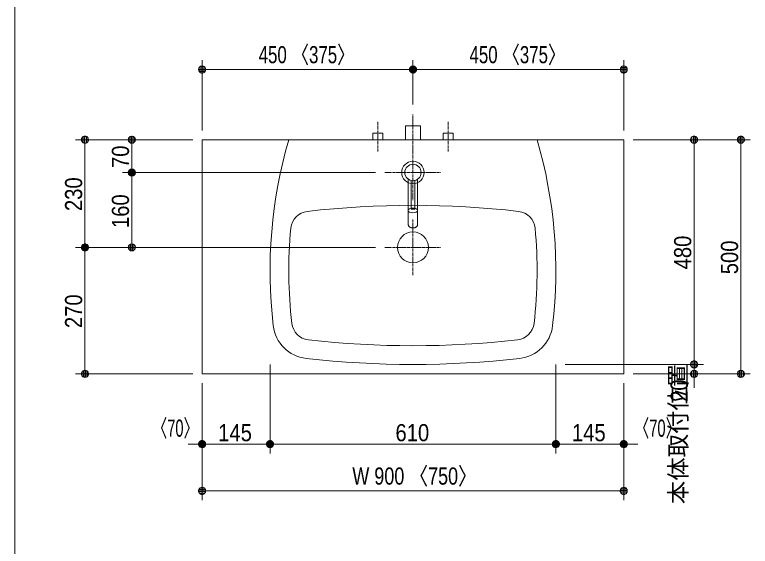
# Model space of a CAD drawing. Units: millimetres, scale not verified. Extents: x -6062 to 6062, y -3045 to 3045.
# Drawn here: x -3018 to -1448, y -738 to 397 of the extents above; entities that cross this region are included whole.
import ezdxf
from ezdxf.enums import TextEntityAlignment as Align

# ---------------------------------------------------------------- set-up
doc = ezdxf.new("R2010")
doc.units = ezdxf.units.MM
doc.header["$LTSCALE"] = 20
doc.linetypes.add('CHAIN1', pattern=[8, 5, -1, 1, -1])
for name, color, linetype, lineweight in [('0-0_1図面枠', 7, 'Continuous', 9), ('0-1_2寸法-1', 7, 'Continuous', 9), ('0-2_0', 7, 'Continuous', 9), ('0-4_2寸法-2', 7, 'Continuous', 9), ('0-6_5ボウル・キャビネット', 7, 'Continuous', 9), ('0-7_4給排水', 7, 'Continuous', 9)]:
    doc.layers.add(name, color=color, linetype=linetype, lineweight=lineweight)
doc.styles.add('ＭＳ Ｐゴシック', font='')
doc.styles.get('ＭＳ Ｐゴシック').set_extended_font_data('MS PGothic')

# ---------------------------------------------------------------- blocks, each defined once
blk = doc.blocks.new('_Dot')
at = {"layer": '0-2_0'}
for p, q in [((-10, 0), (-20, 0)), ((9.78, 2), (-9.78, 2)), ((7.99, 6), (-7.99, 6)), ((9.16, -3.98), (-9.16, -3.98)), ((6, -7.98), (-6, -7.98))]:
    blk.add_line(p, q, dxfattribs=at)
for points in [[(10, 0), (9.92, 1.25), (9.69, 2.49), (9.3, 3.68), (8.76, 4.82), (8.09, 5.88), (7.29, 6.85), (6.37, 7.71), (5.36, 8.44), (4.26, 9.05), (3.09, 9.51), (1.87, 9.82), (0.63, 9.98), (-0.63, 9.98), (-1.87, 9.82), (-3.09, 9.51), (-4.26, 9.05), (-5.36, 8.44), (-6.37, 7.71), (-7.29, 6.85), (-8.09, 5.88), (-8.76, 4.82), (-9.3, 3.68), (-9.69, 2.49), (-9.92, 1.25), (-10, 0), (0, 0)], [(-10, 0), (-9.92, -1.25), (-9.69, -2.49), (-9.3, -3.68), (-8.76, -4.82), (-8.09, -5.88), (-7.29, -6.85), (-6.37, -7.71), (-5.36, -8.44), (-4.26, -9.05), (-3.09, -9.51), (-1.87, -9.82), (-0.63, -9.98), (0.63, -9.98), (1.87, -9.82), (3.09, -9.51), (4.26, -9.05), (5.36, -8.44), (6.37, -7.71), (7.29, -6.85), (8.09, -5.88), (8.76, -4.82), (9.3, -3.68), (9.69, -2.49), (9.92, -1.25), (10, 0), (0, 0)]]:
    blk.add_lwpolyline(points, close=True, dxfattribs=at)
blk = doc.blocks.new('グループ-7')
at = {"layer": '0-7_4給排水', "linetype": 'CHAIN1'}
blk.add_line((-7600, 2100), (-7600, 3700), dxfattribs=at)
at = {"layer": '0-7_4給排水'}
blk.add_lwpolyline([(-7920, 2600), (-7920, 3200), (-7280, 3200), (-7280, 2600)], dxfattribs=at)
blk = doc.blocks.new('グループ-13')
at = {"layer": '0-6_5ボウル・キャビネット'}
blk.add_line((-2300, 2600), (-12900, 2600), dxfattribs=at)
at = {"layer": '0-6_5ボウル・キャビネット', "linetype": 'CHAIN1'}
for p, q in [((-7600, -800), (-7600, -3200)), ((-8800, -2000), (-6400, -2000))]:
    blk.add_line(p, q, dxfattribs=at)
at = {"layer": '0-6_5ボウル・キャビネット'}
blk.add_circle((-7600, -2000), 660, dxfattribs=at)
for centre, radius, start, end in [((6300, -3000), 20000, 163.7398, 186.71047), ((-21500, -3000), 20000, 353.28953, 16.2602), ((-7600, -39400), 39200, 83.39479, 96.60521), ((-12017.1, -1254.9), 800, 96.60521, 174.55771), ((-3182.9, -1254.9), 800, 5.44229, 83.39479), ((6300, -3000), 19200, 174.55771, 186.71047), ((-21500, -3000), 19200, 353.28953, 5.44229), ((-11973.9, -5150.1), 1600, 186.71047, 263.45954), ((-11973.9, -5150.1), 800, 186.71047, 263.45954), ((-3226.1, -5150.1), 800, 276.54046, 353.28953), ((-3226.1, -5150.1), 1600, 276.54046, 353.28953), ((-7600, 33000), 39200, 263.45954, 276.54046), ((-7600, 33000), 40000, 263.45954, 276.54046)]:
    blk.add_arc(centre, radius, start, end, dxfattribs=at)
blk.add_ellipse((-7600, -420), major_axis=(200, 0), ratio=0.5, dxfattribs=at)
blk.add_ellipse((-7600, -420), major_axis=(200, 0), ratio=0.5, dxfattribs=at)
blk = doc.blocks.new('グループ-19')
at = {"layer": '0-7_4給排水', "linetype": 'CHAIN1'}
for p, q in [((-7600, 2400), (-7600, 0)), ((-8800, 1200), (-6400, 1200))]:
    blk.add_line(p, q, dxfattribs=at)
at = {"layer": '0-7_4給排水'}
for points in [[(-7800, 912.8), (-7800, -1017.1), (-7799.2, -1030.8), (-7796.7, -1045), (-7792.3, -1059.2), (-7786, -1073.5), (-7777.7, -1087.4), (-7767.4, -1100.9), (-7755.3, -1113.6), (-7741.4, -1125.4), (-7726.1, -1136), (-7709.4, -1145.3), (-7691.9, -1153.2), (-7673.6, -1159.5), (-7655, -1164.4), (-7636.4, -1167.7), (-7618, -1169.7), (-7600, -1170.3), (-7582, -1169.7), (-7563.6, -1167.7), (-7545, -1164.4), (-7526.4, -1159.5), (-7508.1, -1153.2), (-7490.6, -1145.3), (-7473.9, -1136), (-7458.6, -1125.4), (-7444.7, -1113.6), (-7432.6, -1100.9), (-7422.3, -1087.4), (-7414, -1073.5), (-7407.7, -1059.2), (-7403.3, -1045), (-7400.8, -1030.8), (-7400, -1017.1), (-7400, 912.8)], [(-7680, 859.3), (-7680, -360), (-7520, -360), (-7520, 859.3)]]:
    blk.add_lwpolyline(points, dxfattribs=at)
for radius in [480, 350]:
    blk.add_circle((-7600, 1200), radius, dxfattribs=at)
blk = doc.blocks.new('止水栓_平面_W75')
at = {"layer": '0-7_4給排水', "linetype": 'CHAIN1'}
for p, q in [((-1500, -500), (-1500, 780)), ((1500, -500), (1500, 780))]:
    blk.add_line(p, q, dxfattribs=at)
at = {"layer": '0-7_4給排水'}
for points in [[(-1710, 0), (-1710, 280), (-1290, 280), (-1290, 0)], [(1290, 0), (1290, 280), (1710, 280), (1710, 0)]]:
    blk.add_lwpolyline(points, dxfattribs=at)

msp = doc.modelspace()

# ---------------------------------------------------------------- linework, layer by layer
at = {"layer": '0-0_1図面枠'}
msp.add_line((-3017.5, 1750), (-3017.5, -2420), dxfattribs=at)
at = {"layer": '0-1_2寸法-1'}
for p, q in [((-2617.5, 150), (-2617.5, 300)), ((-2167.5, 205), (-2167.5, 300)), ((-2167.5, 205), (-2167.5, 300)), ((-1717.5, 150), (-1717.5, 300)), ((-2182.51, 280), (-2602.49, 280)), ((-2152.49, 280), (-1732.51, 280)), ((-2787.5, 130), (-2887.5, 130)), ((-2637.5, 130), (-2787.5, 130)), ((-1697.5, 130), (-1547.5, 130)), ((-1547.5, 130), (-1447.5, 130)), ((-2867.5, -84.99), (-2867.5, 114.99)), ((-2767.5, 75.01), (-2767.5, 114.99)), ((-1567.5, -334.99), (-1567.5, 114.99)), ((-1467.5, -354.99), (-1467.5, 114.99)), ((-2247.5, 60), (-2787.5, 60)), ((-2247.5, 60), (-2787.5, 60)), ((-2767.5, 44.99), (-2767.5, -84.99)), ((-2787.5, -100), (-2887.5, -100)), ((-2787.5, -100), (-2887.5, -100)), ((-2247.5, -100), (-2787.5, -100)), ((-2867.5, -115.01), (-2867.5, -354.99)), ((-2472.5, -350), (-2472.5, -540)), ((-1862.5, -350), (-1862.5, -540)), ((-1842.5, -350), (-1547.5, -350)), ((-2637.5, -370), (-2887.5, -370)), ((-1547.5, -370), (-1447.5, -370)), ((-2617.5, -390), (-2617.5, -540)), ((-2472.5, -390), (-2472.5, -540)), ((-1862.5, -390), (-1862.5, -540)), ((-1717.5, -390), (-1717.5, -540)), ((-2487.51, -520), (-2602.49, -520)), ((-1877.51, -520), (-2457.49, -520)), ((-1847.49, -520), (-1732.51, -520)), ((-2617.5, -540), (-2617.5, -640)), ((-1717.5, -540), (-1717.5, -640)), ((-1732.51, -620), (-2602.49, -620))]:
    msp.add_line(p, q, dxfattribs=at)
at = {"layer": '0-4_2寸法-2'}
for p, q in [((-1567.5, -334.99), (-1567.5, -319.99)), ((-1697.5, -350), (-1547.5, -350)), ((-1567.5, -370), (-1567.5, -350)), ((-1697.5, -370), (-1547.5, -370)), ((-2617.5, -390), (-2617.5, -540)), ((-2472.5, -390), (-2472.5, -540)), ((-1862.5, -390), (-1862.5, -540)), ((-1717.5, -390), (-1717.5, -540)), ((-1567.5, -385.01), (-1567.5, -400.01)), ((-2632.51, -520), (-2647.51, -520)), ((-2472.5, -520), (-2617.5, -520)), ((-2457.49, -520), (-2442.49, -520)), ((-1877.51, -520), (-1892.51, -520)), ((-1862.5, -520), (-1717.5, -520)), ((-1702.49, -520), (-1687.49, -520))]:
    msp.add_line(p, q, dxfattribs=at)
at = {"layer": '0-6_5ボウル・キャビネット'}
msp.add_lwpolyline([(-2617.5, 130), (-1717.5, 130), (-1717.5, -370), (-2617.5, -370)], close=True, dxfattribs=at)

# ---------------------------------------------------------------- block references
at = {"layer": '0-1_2寸法-1', "xscale": 0.7503418, "yscale": 0.7503418}
for p, rotation in [((-2617.5, 280), 180), ((-2167.5, 280), 180), ((-2867.5, 130), 90), ((-2767.5, 130), 90), ((-1567.5, 130), 90), ((-1467.5, 130), 90), ((-2767.5, 60), 270), ((-2767.5, 60), 90), ((-2867.5, -100), 270), ((-2867.5, -100), 90), ((-2767.5, -100), 270), ((-1567.5, -350), 270), ((-2867.5, -370), 270), ((-1467.5, -370), 270), ((-2617.5, -520), 180), ((-2472.5, -520), 180), ((-1862.5, -520), 180), ((-2617.5, -620), 180)]:
    msp.add_blockref('_Dot', p, dxfattribs=dict(at, rotation=rotation))
for p in [(-2167.5, 280), (-1717.5, 280), (-2472.5, -520), (-1862.5, -520), (-1717.5, -520), (-1717.5, -620)]:
    msp.add_blockref('_Dot', p, dxfattribs=at)
at = {"layer": '0-4_2寸法-2', "xscale": 0.7503418, "yscale": 0.7503418}
for p, rotation in [((-1567.5, -350), 270), ((-1567.5, -370), 90), ((-2472.5, -520), 180), ((-1717.5, -520), 180)]:
    msp.add_blockref('_Dot', p, dxfattribs=dict(at, rotation=rotation))
for p in [(-2617.5, -520), (-1862.5, -520)]:
    msp.add_blockref('_Dot', p, dxfattribs=at)
at = {"layer": '0-6_5ボウル・キャビネット', "xscale": 0.05, "yscale": 0.05}
msp.add_blockref('グループ-13', (-1787.5, 0), dxfattribs=at)
at = {"layer": '0-7_4給排水', "xscale": 0.05, "yscale": 0.05}
for name, p in [('グループ-7', (-1787.5, 0)), ('止水栓_平面_W75', (-2167.5, 130)), ('グループ-19', (-1787.5, 0))]:
    msp.add_blockref(name, p, dxfattribs=at)

# ---------------------------------------------------------------- texts
at = {"layer": '0-1_2寸法-1', "style": 'ＭＳ Ｐゴシック'}
for s, height, width, p in [('450 〈375〉', 36.66, 0.75, (-2496.82, 282.35)), ('450 〈375〉', 36.66, 0.75, (-2046.82, 282.35)), ('145', 36.66, 0.9, (-2583.22, -524.96)), ('610', 36.66, 0.9, (-2204.88, -524.96)), ('145', 36.66, 0.9, (-1828.22, -524.96)), ('W 900 〈750〉', 36.69, 0.8, (-2296.89, -617.65))]:
    msp.add_text(s, height=height, dxfattribs=dict(at, width=width)).set_placement(p, align=Align.BOTTOM_LEFT)
at = {"layer": '0-1_2寸法-1', "style": 'ＭＳ Ｐゴシック', "width": 0.9}
for s, p in [('70', (-2762.54, 69.63)), ('230', (-2862.54, -22.28)), ('160', (-2762.54, -58.61)), ('480', (-1562.54, -146.89)), ('500', (-1462.54, -157.28)), ('270', (-2862.54, -272.28))]:
    msp.add_text(s, height=36.66, rotation=90, dxfattribs=at).set_placement(p, align=Align.BOTTOM_LEFT)
at = {"layer": '0-4_2寸法-2', "style": 'ＭＳ Ｐゴシック'}
msp.add_text('本体取付位置', height=36.66, rotation=90, dxfattribs=at).set_placement((-1572.19, -648.35), align=Align.BOTTOM_LEFT)
at = {"layer": '0-4_2寸法-2', "style": 'ＭＳ Ｐゴシック', "width": 0.9}
msp.add_text('20', height=36.66, rotation=90, dxfattribs=at).set_placement((-1569.98, -429.98), align=Align.BOTTOM_LEFT)
at = {"layer": '0-4_2寸法-2', "style": 'ＭＳ Ｐゴシック', "width": 0.65}
for p in [(-2724.46, -515.31), (-1695.54, -515.31)]:
    msp.add_text('〈70〉', height=36.69, dxfattribs=at).set_placement(p, align=Align.BOTTOM_LEFT)

doc.saveas('drawing.dxf')
